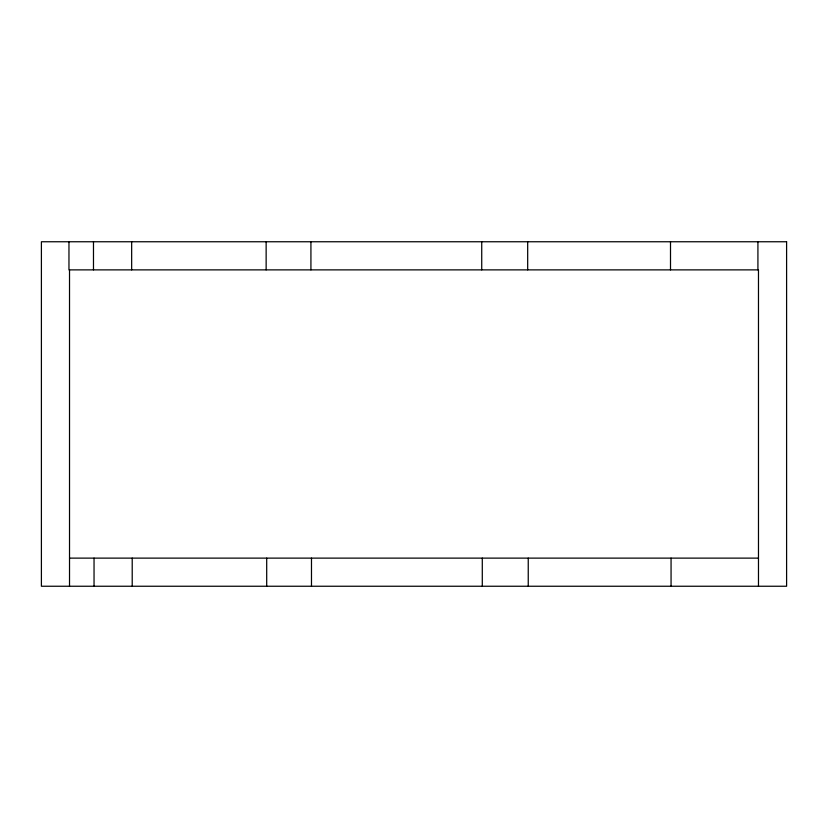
<?xml version="1.0" encoding="UTF-8"?>
<svg xmlns="http://www.w3.org/2000/svg" width="828" height="828" viewBox="0 0 828 828"><rect width="100%" height="100%" fill="white"/><g stroke="black" fill="none" stroke-linecap="round" stroke-linejoin="round"><path stroke-width="1.24" d="M69.521 558.124L758.479 558.124M758.479 586.245L758.479 269.876L68.962 269.876L68.962 241.755M757.92 241.755L757.92 269.876M671.063 558.124L671.063 586.245M670.504 241.755L670.504 269.876M528.243 558.124L528.243 586.245M527.684 241.755L527.684 269.876M482.289 558.124L482.289 586.245M481.73 241.755L481.73 269.876M311.483 558.124L311.483 586.245M310.924 241.755L310.924 269.876M266.699 558.124L266.699 586.245M266.14 241.755L266.14 269.876M132.211 558.124L132.211 586.245M131.662 241.755L131.662 269.876M94.04 558.124L94.04 586.245M93.481 241.755L93.481 269.876M69.521 269.876L69.521 586.245M786.6 241.755L41.4 241.755L41.4 586.245L786.6 586.245L786.6 241.755"/></g></svg>
